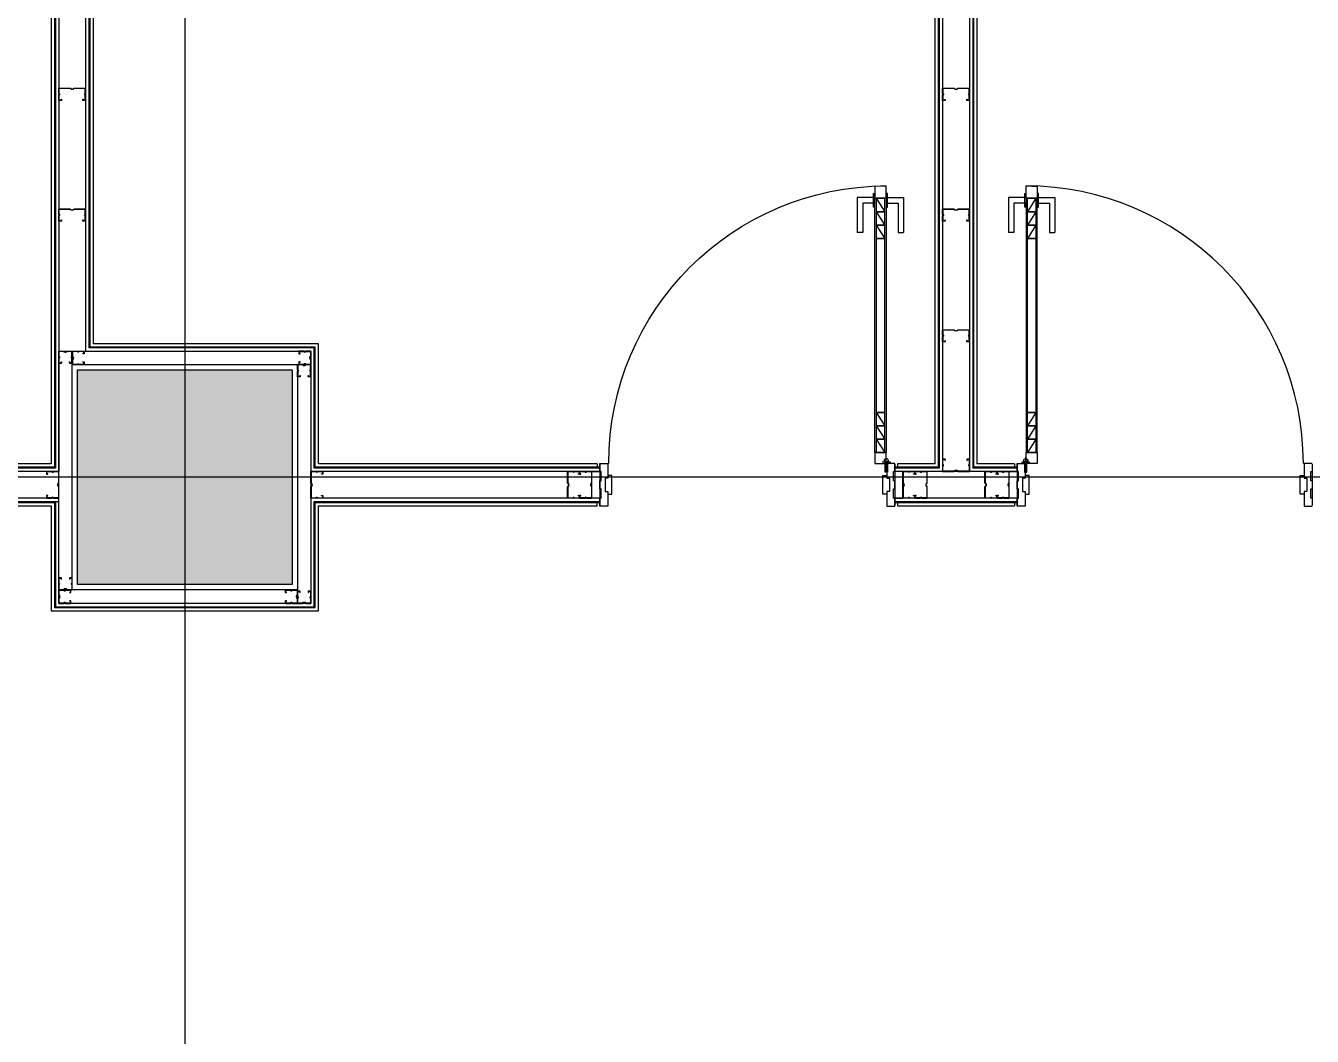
# Model space of a CAD drawing. Header units: metres. Extents: x 630750 to 860239, y 578133 to 726633.
# Drawn here: x 747311 to 752107, y 689727 to 693493 of the extents above; entities that cross this region are included whole.
import ezdxf

# ---------------------------------------------------------------- set-up
doc = ezdxf.new("R2010")
doc.units = ezdxf.units.M
doc.header["$LTSCALE"] = 300
doc.linetypes.add('업무시설_xr-base$0$CONTINOUS', pattern=[0])
for name, color, linetype in [('A-CEN-1', 1, 'Continuous'), ('A-CON', 2, 'Continuous'), ('A-WALL-CONC', 2, 'Continuous'), ('F-DOOR_FRAME', 4, 'Continuous'), ('KUK-DOOR', 4, 'Continuous'), ('KUK-DOOR-FRAME', 4, 'Continuous'), ('KUK-DRYWALL', 4, 'Continuous'), ('KUK-석고보드', 201, 'Continuous')]:
    doc.layers.add(name, color=color, linetype=linetype)

# ---------------------------------------------------------------- blocks, each defined once
blk = doc.blocks.new('con1')
at = {"layer": 'A-WALL-CONC', "linetype": '업무시설_xr-base$0$CONTINOUS'}
h = blk.add_hatch(color=253, dxfattribs=at)
h.dxf.hatch_style = 1
h.paths.add_polyline_path([(-302595.9, -253222.2), (-301895.9, -253222.2), (-301895.9, -253922.2), (-302595.9, -253922.2)])
h.paths.add_polyline_path([(-384245.9, -253222.2), (-383545.9, -253222.2), (-383545.9, -253922.2), (-384245.9, -253922.2)])
h.paths.add_polyline_path([(-335095.9, -253172.2), (-334295.9, -253172.2), (-334295.9, -253972.2), (-335095.9, -253972.2)])
h.paths.add_polyline_path([(-354895.9, -253172.2), (-354095.9, -253172.2), (-354095.9, -253972.2), (-354895.9, -253972.2)])
h.paths.add_polyline_path([(-374695.9, -253172.2), (-373895.9, -253172.2), (-373895.9, -253972.2), (-374695.9, -253972.2)])
h.paths.add_polyline_path([(-325195.9, -253172.2), (-324395.9, -253172.2), (-324395.9, -253972.2), (-325195.9, -253972.2)])
h.paths.add_polyline_path([(-364745.9, -253222.2), (-364045.9, -253222.2), (-364045.9, -253922.2), (-364745.9, -253922.2)])
h.paths.add_polyline_path([(-344945.9, -253222.2), (-344245.9, -253222.2), (-344245.9, -253922.2), (-344945.9, -253922.2)])
h.paths.add_polyline_path([(-310045.9, -253222.2), (-309345.9, -253222.2), (-309345.9, -253922.2), (-310045.9, -253922.2)])
h.paths.add_polyline_path([(-318595.9, -253172.2), (-317795.9, -253172.2), (-317795.9, -253972.2), (-318595.9, -253972.2)])
h.paths.add_polyline_path([(-384245.9, -310859.9), (-383445.9, -310859.9), (-383445.9, -311659.9), (-384245.9, -311659.9)])
h.paths.add_polyline_path([(-384245.9, -305472.2), (-383445.9, -305472.2), (-383445.9, -306272.2), (-384245.9, -306272.2)])
h.paths.add_polyline_path([(-384245.9, -295572.2), (-383445.9, -295572.2), (-383445.9, -296372.2), (-384245.9, -296372.2)])
h.paths.add_polyline_path([(-384195.9, -276472.2), (-383595.9, -276472.2), (-383595.9, -275872.2), (-384195.9, -275872.2)])
h.paths.add_polyline_path([(-384245.9, -285672.2), (-383445.9, -285672.2), (-383445.9, -286472.2), (-384245.9, -286472.2)])
h.paths.add_polyline_path([(-384295.9, -269172.2), (-383495.9, -269172.2), (-383495.9, -269972.2), (-384295.9, -269972.2)])
h.paths.add_polyline_path([(-384295.9, -260672.2), (-383495.9, -260672.2), (-383495.9, -261472.2), (-384295.9, -261472.2)])
h.paths.add_polyline_path([(-376995.9, -285572.2), (-376195.9, -285572.2), (-376195.9, -286372.2), (-376995.9, -286372.2)], flags=17)
h.paths.add_polyline_path([(-374695.9, -276572.2), (-373895.9, -276572.2), (-373895.9, -275772.2), (-374695.9, -275772.2)], flags=17)
h.paths.add_polyline_path([(-364695.9, -285772.2), (-364095.9, -285772.2), (-364095.9, -286372.2), (-364695.9, -286372.2)], flags=17)
h.paths.add_polyline_path([(-364795.9, -275772.2), (-363995.9, -275772.2), (-363995.9, -276572.2), (-364795.9, -276572.2)], flags=17)
edge = h.paths.add_edge_path(flags=16)
edge.add_arc((-376495.9, -295972.2), 450, 0, 360)
edge = h.paths.add_edge_path(flags=16)
edge.add_arc((-354495.9, -302572.2), 450, 0, 360)
edge = h.paths.add_edge_path(flags=16)
edge.add_arc((-364395.9, -295972.2), 350, 0, 360)
edge = h.paths.add_edge_path(flags=16)
edge.add_arc((-354495.9, -295972.2), 450, 0, 360)
edge = h.paths.add_edge_path(flags=16)
edge.add_arc((-344595.9, -302572.2), 350, 0, 360)
edge = h.paths.add_edge_path(flags=16)
edge.add_arc((-344595.9, -295972.2), 350, 0, 360)
edge = h.paths.add_edge_path(flags=16)
edge.add_arc((-364395.9, -302572.2), 350, 0, 360)
h.paths.add_polyline_path([(-375978.1, -305715.7), (-376743.7, -305483.5), (-376976, -306249), (-376210.4, -306481.3)], flags=17)
h.paths.add_polyline_path([(-378097.8, -312701.2), (-378863.4, -312468.9), (-379095.6, -313234.5), (-378330.1, -313466.8)], flags=16)
h.paths.add_polyline_path([(-354767.9, -312099.6), (-355533.5, -311867.3), (-355765.8, -312632.8), (-355000.2, -312865.1)], flags=17)
h.paths.add_polyline_path([(-347591.1, -314277.3), (-348356.6, -314045), (-348588.9, -314810.6), (-347823.4, -315042.9)], flags=17)
h.paths.add_polyline_path([(-349725.3, -321310.6), (-350490.8, -321078.3), (-350723.1, -321843.9), (-349957.6, -322076.2)], flags=17)
h.paths.add_polyline_path([(-359198.7, -318436), (-359964.3, -318203.7), (-360196.6, -318969.2), (-359431, -319201.5)], flags=17)
edge = h.paths.add_edge_path(flags=16)
edge.add_arc((-324745.9, -312472.2), 450, 0, 360)
h.paths.add_polyline_path([(-318595.9, -311972.2), (-317795.9, -311972.2), (-317795.9, -312972.2), (-318595.9, -312972.2)], flags=17)
edge = h.paths.add_edge_path(flags=16)
edge.add_arc((-335145.9, -312472.2), 350, 0, 360)
edge = h.paths.add_edge_path(flags=16)
edge.add_arc((-338616.5, -317418.6), 450, 0, 360)
h.paths.add_polyline_path([(-340251.8, -324185.3), (-341017.4, -323953), (-341249.7, -324718.5), (-340484.1, -324950.8)], flags=17)
edge = h.paths.add_edge_path(flags=17)
edge.add_arc((-324745.9, -319072.2), 450, 0, 360)
h.paths.add_polyline_path([(-318695.9, -318672.2), (-317695.9, -318672.2), (-317695.9, -319472.2), (-318695.9, -319472.2)], flags=17)
h.paths.add_polyline_path([(-310095.9, -327072.2), (-309295.9, -327072.2), (-309295.9, -327872.2), (-310095.9, -327872.2)])
h.paths.add_polyline_path([(-316095.9, -322372.2), (-316095.9, -325422.2), (-311307.7, -325422.2), (-311307.7, -325222.2), (-315895.9, -325222.2), (-315895.9, -322572.2), (-309695.9, -322572.2), (-309695.9, -325222.2), (-310307.7, -325222.2), (-310307.7, -325422.2), (-309495.9, -325422.2), (-309495.9, -322372.2)], flags=17)
edge = h.paths.add_edge_path(flags=17)
edge.add_arc((-324795.9, -327472.2), 400, 0, 360)
edge = h.paths.add_edge_path(flags=17)
edge.add_arc((-318195.9, -329272.2), 450, 0, 360)
h.paths.add_polyline_path([(-310095.9, -331472.2), (-309295.9, -331472.2), (-309295.9, -332272.2), (-310095.9, -332272.2)])
edge = h.paths.add_edge_path(flags=16)
edge.add_arc((-334695.9, -302572.2), 350, 0, 360)
edge = h.paths.add_edge_path(flags=17)
edge.add_arc((-334695.9, -286072.2), 350, 0, 360)
edge = h.paths.add_edge_path(flags=16)
edge.add_arc((-334695.9, -295972.2), 350, 0, 360)
edge = h.paths.add_edge_path(flags=17)
edge.add_arc((-344595.9, -286072.2), 450, 0, 360)
h.paths.add_polyline_path([(-318595.9, -295472.2), (-317795.9, -295472.2), (-317795.9, -296472.2), (-318595.9, -296472.2)], flags=17)
h.paths.add_polyline_path([(-318595.9, -302072.2), (-317795.9, -302072.2), (-317795.9, -303072.2), (-318595.9, -303072.2)], flags=17)
edge = h.paths.add_edge_path(flags=16)
edge.add_arc((-324795.9, -302572.2), 450, 0, 360)
edge = h.paths.add_edge_path(flags=16)
edge.add_arc((-324795.9, -295972.2), 450, 0, 360)
edge = h.paths.add_edge_path(flags=17)
edge.add_arc((-324795.9, -286072.2), 450, 0, 360)
edge = h.paths.add_edge_path(flags=17)
edge.add_arc((-334695.9, -276172.2), 450, 0, 360)
edge = h.paths.add_edge_path(flags=17)
edge.add_arc((-344595.9, -276172.2), 450, 0, 360)
h.paths.add_polyline_path([(-318595.9, -275772.2), (-317795.9, -275772.2), (-317795.9, -276572.2), (-318595.9, -276572.2)], flags=17)
h.paths.add_polyline_path([(-318595.9, -285672.2), (-317795.9, -285672.2), (-317795.9, -286472.2), (-318595.9, -286472.2)], flags=17)
edge = h.paths.add_edge_path(flags=17)
edge.add_arc((-324795.9, -276172.2), 450, 0, 360)
h.paths.add_polyline_path([(-364795.9, -260672.2), (-363995.9, -260672.2), (-363995.9, -261472.2), (-364795.9, -261472.2)])
h.paths.add_polyline_path([(-364795.9, -269172.2), (-363995.9, -269172.2), (-363995.9, -269972.2), (-364795.9, -269972.2)], flags=17)
h.paths.add_polyline_path([(-325195.9, -269172.2), (-324395.9, -269172.2), (-324395.9, -269972.2), (-325195.9, -269972.2)], flags=17)
h.paths.add_polyline_path([(-310845.9, -260722.2), (-310045.9, -260722.2), (-310045.9, -261522.2), (-310845.9, -261522.2)], flags=17)
h.paths.add_polyline_path([(-325195.9, -260672.2), (-324395.9, -260672.2), (-324395.9, -261472.2), (-325195.9, -261472.2)])
h.paths.add_polyline_path([(-335095.9, -260672.2), (-334295.9, -260672.2), (-334295.9, -261472.2), (-335095.9, -261472.2)])
h.paths.add_polyline_path([(-344995.9, -260672.2), (-344195.9, -260672.2), (-344195.9, -261472.2), (-344995.9, -261472.2)])
h.paths.add_polyline_path([(-354895.9, -260672.2), (-354095.9, -260672.2), (-354095.9, -261472.2), (-354895.9, -261472.2)])
h.paths.add_polyline_path([(-354895.9, -269172.2), (-354095.9, -269172.2), (-354095.9, -269972.2), (-354895.9, -269972.2)], flags=17)
h.paths.add_polyline_path([(-344995.9, -269172.2), (-344195.9, -269172.2), (-344195.9, -269972.2), (-344995.9, -269972.2)], flags=17)
h.paths.add_polyline_path([(-335095.9, -269172.2), (-334295.9, -269172.2), (-334295.9, -269972.2), (-335095.9, -269972.2)], flags=17)
h.paths.add_polyline_path([(-310145.9, -275772.2), (-309345.9, -275772.2), (-309345.9, -276572.2), (-310145.9, -276572.2)])
h.paths.add_polyline_path([(-310145.9, -269172.2), (-309345.9, -269172.2), (-309345.9, -269972.2), (-310145.9, -269972.2)])
h.paths.add_polyline_path([(-309945.9, -312172.2), (-309345.9, -312172.2), (-309345.9, -312772.2), (-309945.9, -312772.2)], flags=17)
h.paths.add_polyline_path([(-309945.9, -302272.2), (-309345.9, -302272.2), (-309345.9, -302872.2), (-309945.9, -302872.2)], flags=17)
h.paths.add_polyline_path([(-310145.9, -295572.2), (-309345.9, -295572.2), (-309345.9, -296372.2), (-310145.9, -296372.2)])
h.paths.add_polyline_path([(-310145.9, -285672.2), (-309345.9, -285672.2), (-309345.9, -286472.2), (-310145.9, -286472.2)])
h.paths.add_polyline_path([(-366406.6, -311179.9), (-366585, -311089.4), (-367172.8, -312248.9), (-366994.4, -312339.4)], flags=16)
h.paths.add_polyline_path([(-367582.3, -313498.9), (-367760.7, -313408.4), (-368303.3, -314478.7), (-368124.9, -314569.2)], flags=16)
h.paths.add_polyline_path([(-374501.4, -323406.8), (-375266.9, -323174.5), (-375499.2, -323940), (-374733.7, -324172.3)], flags=17)
h.paths.add_polyline_path([(-380817, -321490.3), (-381582.5, -321258), (-381814.8, -322023.6), (-381049.3, -322255.9)])
h.paths.add_polyline_path([(-319504.7, -329605.3), (-319562.8, -329796.7), (-318586.8, -330092.9), (-318528.7, -329901.5)], flags=17)
h.paths.add_polyline_path([(-317399.5, -330244.1), (-317457.6, -330435.5), (-316481.5, -330731.7), (-316423.5, -330540.3)], flags=17)
h.paths.add_polyline_path([(-315294.3, -330882.9), (-315352.4, -331074.3), (-314376.3, -331370.5), (-314318.3, -331179.1)], flags=17)
h.paths.add_polyline_path([(-313189.1, -331521.7), (-313247.2, -331713.1), (-312271.1, -332009.3), (-312213, -331817.9)], flags=17)
h.paths.add_polyline_path([(-311083.9, -332160.5), (-311142, -332351.9), (-310165.9, -332648.1), (-310107.8, -332456.7)], flags=17)
h.paths.add_polyline_path([(-308978.7, -332799.4), (-309036.7, -332990.7), (-308060.7, -333286.9), (-308002.6, -333095.5)])
h.paths.add_polyline_path([(-306873.5, -333438.2), (-306931.5, -333629.5), (-305955.5, -333925.7), (-305897.4, -333734.3)])
h.paths.add_polyline_path([(-321610, -328966.5), (-321668, -329157.9), (-320692, -329454.1), (-320633.9, -329262.7)], flags=17)
h.paths.add_polyline_path([(-304768.2, -334077), (-304826.3, -334268.4), (-303850.3, -334564.5), (-303792.2, -334373.1)])
h.paths.add_polyline_path([(-366379.8, -308837.3), (-366525.2, -309124), (-365780.1, -309501.8), (-365997.1, -309929.9), (-365818.7, -310020.4), (-365281.9, -308961.4), (-368992.7, -307835.4), (-369050.7, -308026.8), (-368955, -308055.9), (-369303.5, -309204.2), (-369399.2, -309175.1), (-369457.2, -309366.5), (-369361.5, -309395.5), (-371190.9, -315424.1), (-373726.7, -314654.6), (-371897.4, -308626.1), (-370414.2, -309076.1), (-370356.1, -308884.7), (-371839.3, -308434.7), (-371490.9, -307286.4), (-370007.6, -307736.5), (-369949.6, -307545.1), (-371624.2, -307036.9), (-373976.1, -314787.9), (-369001.2, -316297.6), (-368712.8, -315728.7), (-368891.1, -315638.2), (-369103.7, -316057.4), (-370999.5, -315482.2), (-368763.6, -308113.9)], flags=17)
edge = h.paths.add_edge_path()
edge.add_line((-317995.9, -269122.2), (-318195.9, -269122.2))
edge.add_line((-318195.9, -266622.2), (-317995.9, -266622.2))
edge.add_line((-318195.9, -265972.2), (-318195.9, -266622.2))
edge.add_line((-318195.9, -269122.2), (-318195.9, -269672.2))
edge.add_line((-317995.9, -269472.2), (-317995.9, -269122.2))
edge.add_line((-317995.9, -266622.2), (-317995.9, -265972.2))
edge.add_line((-317070.9, -260922.2), (-317070.9, -260722.2))
edge.add_line((-317070.9, -260722.2), (-314895.9, -260722.2))
edge.add_line((-314895.9, -260722.2), (-314895.9, -260922.2))
edge.add_line((-314895.9, -260922.2), (-317070.9, -260922.2))
edge.add_line((-318195.9, -265972.2), (-321995.9, -265972.2))
edge.add_line((-321995.9, -265972.2), (-321995.9, -262022.2))
edge.add_line((-321995.9, -262022.2), (-321795.9, -262022.2))
edge.add_line((-321795.9, -262022.2), (-321795.9, -262922.2))
edge.add_line((-321795.9, -262922.2), (-321695.9, -262922.2))
edge.add_line((-321695.9, -262922.2), (-321695.9, -263122.2))
edge.add_line((-321695.9, -263122.2), (-321795.9, -263122.2))
edge.add_line((-321795.9, -263122.2), (-321795.9, -265772.2))
edge.add_line((-321795.9, -265772.2), (-314195.9, -265772.2))
edge.add_line((-314195.9, -265772.2), (-314195.9, -263122.2))
edge.add_line((-314195.9, -263122.2), (-320695.9, -263122.2))
edge.add_line((-320695.9, -263122.2), (-320695.9, -262922.2))
edge.add_line((-320695.9, -262922.2), (-319545.9, -262922.2))
edge.add_line((-319545.9, -262922.2), (-319545.9, -260922.2))
edge.add_line((-319545.9, -260922.2), (-321795.9, -260922.2))
edge.add_line((-321795.9, -260922.2), (-321795.9, -261022.2))
edge.add_line((-321795.9, -261022.2), (-321995.9, -261022.2))
edge.add_line((-321995.9, -261022.2), (-321995.9, -260722.2))
edge.add_line((-321995.9, -260722.2), (-317770.9, -260722.2))
edge.add_line((-317770.9, -260722.2), (-317770.9, -260922.2))
edge.add_line((-317995.9, -269472.2), (-314195.9, -269472.2))
edge.add_line((-314195.9, -269472.2), (-314195.9, -265972.2))
edge.add_line((-314195.9, -265972.2), (-317995.9, -265972.2))
edge.add_line((-317770.9, -260922.2), (-319345.9, -260922.2))
edge.add_line((-319345.9, -260922.2), (-319345.9, -262922.2))
edge.add_line((-319345.9, -262922.2), (-314195.9, -262922.2))
edge.add_line((-314195.9, -262922.2), (-314195.9, -260722.2))
edge.add_line((-314195.9, -260722.2), (-313995.9, -260722.2))
edge.add_line((-313995.9, -260722.2), (-313995.9, -269672.2))
edge.add_line((-313995.9, -269672.2), (-318195.9, -269672.2))
edge.add_line((-309345.9, -286472.2), (-309345.9, -312772.2))
edge.add_line((-309545.9, -302872.2), (-309545.9, -312172.2))
edge.add_line((-309545.9, -296372.2), (-309545.9, -302272.2))
edge.add_line((-309545.9, -286472.2), (-309545.9, -295572.2))
edge.add_line((-375426.6, -323700.8), (-380976.7, -322016.6))
edge.add_line((-334860, -324841.4), (-335146.9, -325786.6))
edge.add_line((-334660.1, -325215.5), (-334859.8, -325873.7))
edge.add_line((-324795.9, -328208.8), (-324795.9, -327872.2))
edge.add_line((-324595.9, -328060.4), (-324595.9, -327818.6))
edge.add_line((-324795.9, -328208.8), (-322797.2, -328815.2))
edge.add_line((-322797.2, -328815.2), (-322739.1, -328623.9))
edge.add_line((-322739.1, -328623.9), (-324595.9, -328060.4))
edge.add_line((-337531.2, -334677.3), (-338201, -334474.1))
edge.add_line((-338201, -334474.1), (-338404.3, -335143.9))
edge.add_line((-338404.3, -335143.9), (-337734.4, -335347.2))
edge.add_line((-337734.4, -335347.2), (-337531.2, -334677.3))
edge = h.paths.add_edge_path()
edge.add_line((-339857.9, -323400.5), (-339799.8, -323209.1))
edge.add_line((-339799.8, -323209.1), (-337930.3, -317052.2))
edge.add_line((-337930.3, -317052.2), (-338217.3, -316965))
edge.add_line((-338217.3, -316965), (-338268.5, -317133.4))
edge.add_arc((-338616.5, -317418.6), 450, -73.1135, 39.3318, ccw=False)
edge.add_line((-338485.8, -317849.2), (-340145, -323313.3))
edge.add_line((-340145, -323313.3), (-339857.9, -323400.5))
at = {"layer": 'A-CON'}
blk.add_lwpolyline([(-325195.9, -253172.2), (-324395.9, -253172.2), (-324395.9, -253972.2), (-325195.9, -253972.2)], close=True, dxfattribs=at)
blk = doc.blocks.new('힌지')
at = {"layer": 'F-DOOR_FRAME', "color": 175}
for p, q in [((444293.8, 289039.7, 0), (444262.2, 289039.7, 0)), ((444293.8, 289039.7, 0), (444262.2, 289039.7, 0)), ((444278, 289049.1, 0), (444278, 289020.8, 0))]:
    blk.add_line(p, q, dxfattribs=at)
at = {"layer": 'F-DOOR_FRAME', "color": 175, "elevation": 0}
for points in [[(444276.3, 289042.2), (444276.3, 289076.8), (444273.3, 289076.8), (444273.3, 289041.9), (444270.9, 289035.1, -0.190658), (444275.4, 289038.8)], [(444282.3, 289041.9), (444282.3, 289076.8), (444279.3, 289076.8), (444279.3, 289042.2), (444280.2, 289038.8, -0.190658), (444284.8, 289035.1)]]:
    blk.add_lwpolyline(points, format="xyb", close=True, dxfattribs=at)
at = {"layer": 'F-DOOR_FRAME', "color": 175}
blk.add_circle((444277.8, 289034.7, 0), 8, dxfattribs=at)
blk = doc.blocks.new('A$C45826E51')
at = {"layer": 'KUK-DOOR', "color": 6}
for p, q in [((60, 990.4, -6432.8), (0, 990.4, -6432.8)), ((0, 990.4, -6432.8), (0, 860.4, -6432.8)), ((60, 970.4, -6432.8), (20, 970.4, -6432.8)), ((20, 970.4, -6432.8), (20, 860.4, -6432.8)), ((60, 954.9, -6432.8), (60, 1005.9, -6432.8)), ((60, 1005.9, -6432.8), (65, 1005.9, 0)), ((112, 1005.9, 0), (107, 1005.9, 6432.8)), ((112, 954.9, 0), (112, 1005.9, 0)), ((112, 990.4, 0), (172, 990.4, 0)), ((112, 970.4, 0), (152, 970.4, 0)), ((152, 970.4, 0), (152, 860.4, 0)), ((172, 990.4, 0), (172, 860.4, 0)), ((65, 954.9, -6432.8), (60, 954.9, -6432.8)), ((107, 954.9, 0), (112, 954.9, 0)), ((20, 860.4, -6432.8), (0, 860.4, -6432.8)), ((152, 860.4, 0), (172, 860.4, 0))]:
    blk.add_line(p, q, dxfattribs=at)
at = {"layer": 'KUK-DOOR', "color": 251}
for p, q in [((65, 1004.2, -6432.8), (60, 1004.2, -6432.8)), ((65, 1002.6, -6432.8), (60, 1002.6, -6432.8)), ((65, 1000, -6432.8), (60, 1000, -6432.8)), ((65, 995.5, -6432.8), (60, 995.5, -6432.8)), ((65, 989.3, -6432.8), (60, 989.3, -6432.8)), ((65, 971.5, -6432.8), (60, 971.5, -6432.8)), ((65, 965.3, -6432.8), (60, 965.3, -6432.8)), ((65, 960.8, -6432.8), (60, 960.8, -6432.8)), ((107, 1004.2, 0), (112, 1004.2, 0)), ((107, 1002.6, 0), (112, 1002.6, 0)), ((107, 1000, 0), (112, 1000, 0)), ((107, 995.5, 0), (112, 995.5, 0)), ((107, 989.3, 0), (112, 989.3, 0)), ((107, 971.5, 0), (112, 971.5, 0)), ((107, 965.3, 0), (112, 965.3, 0)), ((107, 960.8, 0), (112, 960.8, 0)), ((65, 958.2, -6432.8), (60, 958.2, -6432.8)), ((65, 956.6, -6432.8), (60, 956.6, -6432.8)), ((65, 955.4, -6432.8), (60, 955.4, -6432.8)), ((107, 958.2, 0), (112, 958.2, 0)), ((107, 956.6, 0), (112, 956.6, 0)), ((107, 955.4, 0), (112, 955.4, 0))]:
    blk.add_line(p, q, dxfattribs=at)
at = {"layer": 'KUK-DOOR', "color": 1, "ltscale": 100}
for p, q in [((102, 987.9, 0), (70, 937.9, 0)), ((102, 937.9, 0), (70, 887.9, 0)), ((102, 887.9, 0), (70, 837.9, 0)), ((102, 190, 0), (70, 140, 0)), ((102, 140, 0), (70, 90, 0)), ((102, 90, 0), (70, 40, 0))]:
    blk.add_line(p, q, dxfattribs=at)
at = {"layer": 'KUK-DOOR', "color": 8}
blk.add_line((102, 837.9, 0), (70, 837.9, 0), dxfattribs=at)
at = {"layer": 'KUK-DOOR', "color": 7, "elevation": 0}
for points in [[(65, 1024.9), (65, 1033.9), (107, 1031.4), (107, 987.9), (65, 987.9), (65, 1024.9)], [(65, 987.9), (65, 40)], [(107, 40), (107, 987.9)], [(65, 40), (107, 40), (107, 0), (103, 0), (103, 0), (65, 0), (65, 40)]]:
    blk.add_lwpolyline(points, dxfattribs=at)
at = {"layer": 'KUK-DOOR', "color": 1, "ltscale": 100, "elevation": 0}
for points in [[(102, 987.9), (102, 937.9), (70, 937.9), (70, 987.9)], [(102, 937.9), (102, 887.9), (70, 887.9), (70, 937.9)], [(102, 887.9), (102, 837.9), (70, 837.9), (70, 887.9)], [(102, 837.9), (102, 190), (70, 190), (70, 837.9)], [(102, 190), (102, 140), (70, 140), (70, 190)], [(102, 140), (102, 90), (70, 90), (70, 140)], [(102, 90), (102, 40), (70, 40), (70, 90)]]:
    blk.add_lwpolyline(points, close=True, dxfattribs=at)
at = {"layer": 'KUK-DOOR', "color": 1, "elevation": 0}
blk.add_lwpolyline([(65, 40), (102, 40)], dxfattribs=at)
at = {"layer": 'KUK-DOOR', "color": 1}
blk.add_arc((64.5, -0.2, 0), 1034.2, 0.0121, 89.9709, dxfattribs=at)

msp = doc.modelspace()

# ---------------------------------------------------------------- linework, layer by layer
at = {"layer": 'A-CEN-1', "linetype": 'Continuous'}
for p, q in [((747904.4, 708258.8), (747904.4, 599232.8)), ((796986.4, 691810.2), (657202.6, 691810.2))]:
    msp.add_line(p, q, dxfattribs=at)
at = {"layer": 'A-CON'}
msp.add_lwpolyline([(747504.4, 692210.2), (748304.4, 692210.2), (748304.4, 691410.2), (747504.4, 691410.2)], close=True, dxfattribs=at)
at = {"layer": 'KUK-DOOR-FRAME'}
for points in [[(749481.4, 691702.2), (749481.4, 691702.2), (749481.4, 691702.2), (749481.4, 691702.2), (749481.4, 691702.2), (749457.4, 691702.2), (749451.4, 691702.2), (749451.4, 691705.7), (749451.4, 691732.2), (749456.4, 691732.2), (749456.4, 691767.2), (749451.4, 691767.2), (749451.4, 691797.2), (749456.4, 691797.2), (749456.4, 691832.2), (749451.4, 691832.2), (749451.4, 691862.2), (749457.4, 691862.2), (749457.4, 691862.2), (749481.4, 691862.2), (749481.4, 691807.2), (749471.4, 691807.2), (749471.4, 691757.2), (749481.4, 691757.2), (749481.4, 691702.2)], [(750521.4, 691702.2), (750521.4, 691702.2), (750521.4, 691702.2), (750521.4, 691702.2), (750521.4, 691702.2), (750545.4, 691702.2), (750551.4, 691702.2), (750551.4, 691705.7), (750551.4, 691732.2), (750546.4, 691732.2), (750546.4, 691767.2), (750551.4, 691767.2), (750551.4, 691797.2), (750546.4, 691797.2), (750546.4, 691832.2), (750551.4, 691832.2), (750551.4, 691862.2), (750545.4, 691862.2), (750545.4, 691862.2), (750521.4, 691862.2), (750521.4, 691807.2), (750531.4, 691807.2), (750531.4, 691757.2), (750521.4, 691757.2), (750521.4, 691702.2)], [(751037.4, 691702.2), (751037.4, 691702.2), (751037.4, 691702.2), (751037.4, 691702.2), (751037.4, 691702.2), (751013.4, 691702.2), (751007.4, 691702.2), (751007.4, 691705.7), (751007.4, 691732.2), (751012.4, 691732.2), (751012.4, 691767.2), (751007.4, 691767.2), (751007.4, 691797.2), (751012.4, 691797.2), (751012.4, 691832.2), (751007.4, 691832.2), (751007.4, 691862.2), (751013.4, 691862.2), (751013.4, 691862.2), (751037.4, 691862.2), (751037.4, 691807.2), (751027.4, 691807.2), (751027.4, 691757.2), (751037.4, 691757.2), (751037.4, 691702.2)], [(752107.4, 691862.2), (752101.4, 691862.2), (752101.4, 691862.2), (752077.4, 691862.2), (752077.4, 691807.2), (752087.4, 691807.2), (752087.4, 691757.2), (752077.4, 691757.2), (752077.4, 691702.2)], [(752107.4, 691797.2), (752102.4, 691797.2), (752102.4, 691832.2), (752107.4, 691832.2)], [(752107.4, 691732.2), (752102.4, 691732.2), (752102.4, 691767.2), (752107.4, 691767.2)], [(752077.4, 691702.2), (752077.4, 691702.2), (752077.4, 691702.2), (752077.4, 691702.2), (752077.4, 691702.2), (752101.4, 691702.2), (752107.4, 691702.2)]]:
    msp.add_lwpolyline(points, dxfattribs=at)
at = {"layer": 'KUK-DOOR-FRAME', "extrusion": (0, -1.80681e-09, 1)}
for points in [[(749471.4, 691757.2), (749481.4, 691757.2), (749481.4, 691747.2), (749496.4, 691747.2), (749496.4, 691817.2), (749481.4, 691817.2), (749481.4, 691807.2), (749471.4, 691807.2), (749471.4, 691757.2)], [(750531.4, 691757.2), (750521.4, 691757.2), (750521.4, 691747.2), (750506.4, 691747.2), (750506.4, 691817.2), (750521.4, 691817.2), (750521.4, 691807.2), (750531.4, 691807.2), (750531.4, 691757.2)], [(751027.4, 691757.2), (751037.4, 691757.2), (751037.4, 691747.2), (751052.4, 691747.2), (751052.4, 691817.2), (751037.4, 691817.2), (751037.4, 691807.2), (751027.4, 691807.2), (751027.4, 691757.2)], [(752087.4, 691757.2), (752077.4, 691757.2), (752077.4, 691747.2), (752062.4, 691747.2), (752062.4, 691817.2), (752077.4, 691817.2), (752077.4, 691807.2), (752087.4, 691807.2), (752087.4, 691757.2)]]:
    msp.add_lwpolyline(points, dxfattribs=at)
at = {"layer": 'KUK-DRYWALL'}
for p, q in [((750729.4, 696410.2), (750729.4, 691832.2)), ((750829.4, 696410.2), (750829.4, 691832.2)), ((747434.4, 695360.2), (747434.4, 691832.2)), ((747534.4, 695360.2), (747534.4, 692280.2)), ((747434.4, 692280.2), (748374.4, 692280.2)), ((747434.4, 691340.2), (747434.4, 692280.2)), ((747484.4, 691390.2), (747484.4, 692280.2)), ((748374.4, 692280.2), (748374.4, 691340.2)), ((747484.4, 692230.2), (748374.4, 692230.2)), ((748324.4, 692230.2), (748324.4, 691340.2)), ((747434.4, 691832.2), (744457.4, 691832.2)), ((749451.4, 691832.2), (748374.4, 691832.2)), ((751007.4, 691832.2), (750551.4, 691832.2)), ((747434.4, 691732.2), (744457.4, 691732.2)), ((749451.4, 691732.2), (748374.4, 691732.2)), ((751007.4, 691732.2), (750551.4, 691732.2)), ((748324.4, 691390.2), (747434.4, 691390.2)), ((748374.4, 691340.2), (747434.4, 691340.2))]:
    msp.add_line(p, q, dxfattribs=at)
at = {"layer": 'KUK-DRYWALL', "color": 8}
for points in [[(747444.4, 693216.2), (747444.4, 693215.2), (747434.4, 693215.2), (747434.4, 693235.2, 1), (747434.4, 693240.2), (747434.4, 693260.2), (747477.9, 693260.2, 0.589997), (747490.9, 693260.2), (747534.4, 693260.2), (747534.4, 693240.2, 1), (747534.4, 693235.2), (747534.4, 693215.2), (747524.4, 693215.2), (747524.4, 693220.2), (747525.4, 693220.2), (747525.4, 693216.2), (747533.4, 693216.2), (747533.4, 693234.4, -0.745356), (747533.4, 693241.1), (747533.4, 693259.2), (747491.5, 693259.2, -0.542783), (747477.3, 693259.2), (747435.4, 693259.2), (747435.4, 693241.1, -0.745356), (747435.4, 693234.4), (747435.4, 693216.2), (747443.4, 693216.2), (747443.4, 693220.2), (747444.4, 693220.2), (747444.4, 693215.2)], [(750739.4, 693216.2), (750739.4, 693215.2), (750729.4, 693215.2), (750729.4, 693235.2, 1), (750729.4, 693240.2), (750729.4, 693260.2), (750772.9, 693260.2, 0.589997), (750785.9, 693260.2), (750829.4, 693260.2), (750829.4, 693240.2, 1), (750829.4, 693235.2), (750829.4, 693215.2), (750819.4, 693215.2), (750819.4, 693220.2), (750820.4, 693220.2), (750820.4, 693216.2), (750828.4, 693216.2), (750828.4, 693234.4, -0.745356), (750828.4, 693241.1), (750828.4, 693259.2), (750786.5, 693259.2, -0.542783), (750772.3, 693259.2), (750730.4, 693259.2), (750730.4, 693241.1, -0.745356), (750730.4, 693234.4), (750730.4, 693216.2), (750738.4, 693216.2), (750738.4, 693220.2), (750739.4, 693220.2), (750739.4, 693215.2)], [(747444.4, 692766.2), (747444.4, 692765.2), (747434.4, 692765.2), (747434.4, 692785.2, 1), (747434.4, 692790.2), (747434.4, 692810.2), (747477.9, 692810.2, 0.589997), (747490.9, 692810.2), (747534.4, 692810.2), (747534.4, 692790.2, 1), (747534.4, 692785.2), (747534.4, 692765.2), (747524.4, 692765.2), (747524.4, 692770.2), (747525.4, 692770.2), (747525.4, 692766.2), (747533.4, 692766.2), (747533.4, 692784.4, -0.745356), (747533.4, 692791.1), (747533.4, 692809.2), (747491.5, 692809.2, -0.542783), (747477.3, 692809.2), (747435.4, 692809.2), (747435.4, 692791.1, -0.745356), (747435.4, 692784.4), (747435.4, 692766.2), (747443.4, 692766.2), (747443.4, 692770.2), (747444.4, 692770.2), (747444.4, 692765.2)], [(750739.4, 692766.2), (750739.4, 692765.2), (750729.4, 692765.2), (750729.4, 692785.2, 1), (750729.4, 692790.2), (750729.4, 692810.2), (750772.9, 692810.2, 0.589997), (750785.9, 692810.2), (750829.4, 692810.2), (750829.4, 692790.2, 1), (750829.4, 692785.2), (750829.4, 692765.2), (750819.4, 692765.2), (750819.4, 692770.2), (750820.4, 692770.2), (750820.4, 692766.2), (750828.4, 692766.2), (750828.4, 692784.4, -0.745356), (750828.4, 692791.1), (750828.4, 692809.2), (750786.5, 692809.2, -0.542783), (750772.3, 692809.2), (750730.4, 692809.2), (750730.4, 692791.1, -0.745356), (750730.4, 692784.4), (750730.4, 692766.2), (750738.4, 692766.2), (750738.4, 692770.2), (750739.4, 692770.2), (750739.4, 692765.2)], [(750739.4, 692316.2), (750739.4, 692315.2), (750729.4, 692315.2), (750729.4, 692335.2, 1), (750729.4, 692340.2), (750729.4, 692360.2), (750772.9, 692360.2, 0.589997), (750785.9, 692360.2), (750829.4, 692360.2), (750829.4, 692340.2, 1), (750829.4, 692335.2), (750829.4, 692315.2), (750819.4, 692315.2), (750819.4, 692320.2), (750820.4, 692320.2), (750820.4, 692316.2), (750828.4, 692316.2), (750828.4, 692334.4, -0.745356), (750828.4, 692341.1), (750828.4, 692359.2), (750786.5, 692359.2, -0.542783), (750772.3, 692359.2), (750730.4, 692359.2), (750730.4, 692341.1, -0.745356), (750730.4, 692334.4), (750730.4, 692316.2), (750738.4, 692316.2), (750738.4, 692320.2), (750739.4, 692320.2), (750739.4, 692315.2)], [(747444.4, 692236.2), (747444.4, 692235.2), (747434.4, 692235.2), (747434.4, 692255.2, 1), (747434.4, 692260.2), (747434.4, 692280.2), (747452.9, 692280.2, 0.589997), (747465.9, 692280.2), (747484.4, 692280.2), (747484.4, 692260.2, 1), (747484.4, 692255.2), (747484.4, 692235.2), (747474.4, 692235.2), (747474.4, 692240.2), (747475.4, 692240.2), (747475.4, 692236.2), (747483.4, 692236.2), (747483.4, 692254.4, -0.745356), (747483.4, 692261.1), (747483.4, 692279.2), (747466.5, 692279.2, -0.542783), (747452.3, 692279.2), (747435.4, 692279.2), (747435.4, 692261.1, -0.745356), (747435.4, 692254.4), (747435.4, 692236.2), (747443.4, 692236.2), (747443.4, 692240.2), (747444.4, 692240.2), (747444.4, 692235.2)], [(747528.4, 692240.2), (747529.4, 692240.2), (747529.4, 692230.2), (747509.4, 692230.2, 1), (747504.4, 692230.2), (747484.4, 692230.2), (747484.4, 692248.7, 0.589997), (747484.4, 692261.7), (747484.4, 692280.2), (747504.4, 692280.2, 1), (747509.4, 692280.2), (747529.4, 692280.2), (747529.4, 692270.2), (747524.4, 692270.2), (747524.4, 692271.2), (747528.4, 692271.2), (747528.4, 692279.2), (747510.2, 692279.2, -0.745356), (747503.5, 692279.2), (747485.4, 692279.2), (747485.4, 692262.3, -0.542783), (747485.4, 692248.2), (747485.4, 692231.2), (747503.5, 692231.2, -0.745356), (747510.2, 692231.2), (747528.4, 692231.2), (747528.4, 692239.2), (747524.4, 692239.2), (747524.4, 692240.2), (747529.4, 692240.2)], [(748330.4, 692240.2), (748329.4, 692240.2), (748329.4, 692230.2), (748349.4, 692230.2, -1), (748354.4, 692230.2), (748374.4, 692230.2), (748374.4, 692248.7, -0.589997), (748374.4, 692261.7), (748374.4, 692280.2), (748354.4, 692280.2, -1), (748349.4, 692280.2), (748329.4, 692280.2), (748329.4, 692270.2), (748334.4, 692270.2), (748334.4, 692271.2), (748330.4, 692271.2), (748330.4, 692279.2), (748348.5, 692279.2, 0.745356), (748355.2, 692279.2), (748373.4, 692279.2), (748373.4, 692262.3, 0.542783), (748373.4, 692248.2), (748373.4, 692231.2), (748355.2, 692231.2, 0.745356), (748348.5, 692231.2), (748330.4, 692231.2), (748330.4, 692239.2), (748334.4, 692239.2), (748334.4, 692240.2), (748329.4, 692240.2)], [(748334.4, 692186.2), (748334.4, 692185.2), (748324.4, 692185.2), (748324.4, 692205.2, 1), (748324.4, 692210.2), (748324.4, 692230.2), (748342.9, 692230.2, 0.589997), (748355.9, 692230.2), (748374.4, 692230.2), (748374.4, 692210.2, 1), (748374.4, 692205.2), (748374.4, 692185.2), (748364.4, 692185.2), (748364.4, 692190.2), (748365.4, 692190.2), (748365.4, 692186.2), (748373.4, 692186.2), (748373.4, 692204.4, -0.745356), (748373.4, 692211.1), (748373.4, 692229.2), (748356.5, 692229.2, -0.542783), (748342.3, 692229.2), (748325.4, 692229.2), (748325.4, 692211.1, -0.745356), (748325.4, 692204.4), (748325.4, 692186.2), (748333.4, 692186.2), (748333.4, 692190.2), (748334.4, 692190.2), (748334.4, 692185.2)], [(750739.4, 691876.2), (750739.4, 691877.2), (750729.4, 691877.2), (750729.4, 691857.2, -1), (750729.4, 691852.2), (750729.4, 691832.2), (750772.9, 691832.2, -0.589997), (750785.9, 691832.2), (750829.4, 691832.2), (750829.4, 691852.2, -1), (750829.4, 691857.2), (750829.4, 691877.2), (750819.4, 691877.2), (750819.4, 691872.2), (750820.4, 691872.2), (750820.4, 691876.2), (750828.4, 691876.2), (750828.4, 691858.1, 0.745356), (750828.4, 691851.4), (750828.4, 691833.2), (750786.5, 691833.2, 0.542783), (750772.3, 691833.2), (750730.4, 691833.2), (750730.4, 691851.4, 0.745356), (750730.4, 691858.1), (750730.4, 691876.2), (750738.4, 691876.2), (750738.4, 691872.2), (750739.4, 691872.2), (750739.4, 691877.2)], [(750739.4, 691876.2), (750739.4, 691877.2), (750729.4, 691877.2), (750729.4, 691857.2, -1), (750729.4, 691852.2), (750729.4, 691832.2), (750772.9, 691832.2, -0.589997), (750785.9, 691832.2), (750829.4, 691832.2), (750829.4, 691852.2, -1), (750829.4, 691857.2), (750829.4, 691877.2), (750819.4, 691877.2), (750819.4, 691872.2), (750820.4, 691872.2), (750820.4, 691876.2), (750828.4, 691876.2), (750828.4, 691858.1, 0.745356), (750828.4, 691851.4), (750828.4, 691833.2), (750786.5, 691833.2, 0.542783), (750772.3, 691833.2), (750730.4, 691833.2), (750730.4, 691851.4, 0.745356), (750730.4, 691858.1), (750730.4, 691876.2), (750738.4, 691876.2), (750738.4, 691872.2), (750739.4, 691872.2), (750739.4, 691877.2)], [(747390.4, 691742.2), (747389.4, 691742.2), (747389.4, 691732.2), (747409.4, 691732.2, -1), (747414.4, 691732.2), (747434.4, 691732.2), (747434.4, 691775.7, -0.589997), (747434.4, 691788.7), (747434.4, 691832.2), (747414.4, 691832.2, -1), (747409.4, 691832.2), (747389.4, 691832.2), (747389.4, 691822.2), (747394.4, 691822.2), (747394.4, 691823.2), (747390.4, 691823.2), (747390.4, 691831.2), (747408.5, 691831.2, 0.745356), (747415.2, 691831.2), (747433.4, 691831.2), (747433.4, 691789.3, 0.542783), (747433.4, 691775.2), (747433.4, 691733.2), (747415.2, 691733.2, 0.745356), (747408.5, 691733.2), (747390.4, 691733.2), (747390.4, 691741.2), (747394.4, 691741.2), (747394.4, 691742.2), (747389.4, 691742.2)], [(748418.4, 691742.2), (748419.4, 691742.2), (748419.4, 691732.2), (748399.4, 691732.2, 1), (748394.4, 691732.2), (748374.4, 691732.2), (748374.4, 691775.7, 0.589997), (748374.4, 691788.7), (748374.4, 691832.2), (748394.4, 691832.2, 1), (748399.4, 691832.2), (748419.4, 691832.2), (748419.4, 691822.2), (748414.4, 691822.2), (748414.4, 691823.2), (748418.4, 691823.2), (748418.4, 691831.2), (748400.2, 691831.2, -0.745356), (748393.5, 691831.2), (748375.4, 691831.2), (748375.4, 691789.3, -0.542783), (748375.4, 691775.2), (748375.4, 691733.2), (748393.5, 691733.2, -0.745356), (748400.2, 691733.2), (748418.4, 691733.2), (748418.4, 691741.2), (748414.4, 691741.2), (748414.4, 691742.2), (748419.4, 691742.2)], [(749375.4, 691742.2), (749376.4, 691742.2), (749376.4, 691732.2), (749356.4, 691732.2, 1), (749351.4, 691732.2), (749331.4, 691732.2), (749331.4, 691775.7, 0.589997), (749331.4, 691788.7), (749331.4, 691832.2), (749351.4, 691832.2, 1), (749356.4, 691832.2), (749376.4, 691832.2), (749376.4, 691822.2), (749371.4, 691822.2), (749371.4, 691823.2), (749375.4, 691823.2), (749375.4, 691831.2), (749357.2, 691831.2, -0.745356), (749350.5, 691831.2), (749332.4, 691831.2), (749332.4, 691789.3, -0.542783), (749332.4, 691775.2), (749332.4, 691733.2), (749350.5, 691733.2, -0.745356), (749357.2, 691733.2), (749375.4, 691733.2), (749375.4, 691741.2), (749371.4, 691741.2), (749371.4, 691742.2), (749376.4, 691742.2)], [(749377.4, 691742.2), (749376.4, 691742.2), (749376.4, 691732.2), (749396.4, 691732.2, -1), (749401.4, 691732.2), (749421.4, 691732.2), (749421.4, 691775.7, -0.589997), (749421.4, 691788.7), (749421.4, 691832.2), (749401.4, 691832.2, -1), (749396.4, 691832.2), (749376.4, 691832.2), (749376.4, 691822.2), (749381.4, 691822.2), (749381.4, 691823.2), (749377.4, 691823.2), (749377.4, 691831.2), (749395.5, 691831.2, 0.745356), (749402.2, 691831.2), (749420.4, 691831.2), (749420.4, 691789.3, 0.542783), (749420.4, 691775.2), (749420.4, 691733.2), (749402.2, 691733.2, 0.745356), (749395.5, 691733.2), (749377.4, 691733.2), (749377.4, 691741.2), (749381.4, 691741.2), (749381.4, 691742.2), (749376.4, 691742.2)], [(750625.4, 691742.2), (750626.4, 691742.2), (750626.4, 691732.2), (750606.4, 691732.2, 1), (750601.4, 691732.2), (750581.4, 691732.2), (750581.4, 691775.7, 0.589997), (750581.4, 691788.7), (750581.4, 691832.2), (750601.4, 691832.2, 1), (750606.4, 691832.2), (750626.4, 691832.2), (750626.4, 691822.2), (750621.4, 691822.2), (750621.4, 691823.2), (750625.4, 691823.2), (750625.4, 691831.2), (750607.2, 691831.2, -0.745356), (750600.5, 691831.2), (750582.4, 691831.2), (750582.4, 691789.3, -0.542783), (750582.4, 691775.2), (750582.4, 691733.2), (750600.5, 691733.2, -0.745356), (750607.2, 691733.2), (750625.4, 691733.2), (750625.4, 691741.2), (750621.4, 691741.2), (750621.4, 691742.2), (750626.4, 691742.2)], [(750627.4, 691742.2), (750626.4, 691742.2), (750626.4, 691732.2), (750646.4, 691732.2, -1), (750651.4, 691732.2), (750671.4, 691732.2), (750671.4, 691775.7, -0.589997), (750671.4, 691788.7), (750671.4, 691832.2), (750651.4, 691832.2, -1), (750646.4, 691832.2), (750626.4, 691832.2), (750626.4, 691822.2), (750631.4, 691822.2), (750631.4, 691823.2), (750627.4, 691823.2), (750627.4, 691831.2), (750645.5, 691831.2, 0.745356), (750652.2, 691831.2), (750670.4, 691831.2), (750670.4, 691789.3, 0.542783), (750670.4, 691775.2), (750670.4, 691733.2), (750652.2, 691733.2, 0.745356), (750645.5, 691733.2), (750627.4, 691733.2), (750627.4, 691741.2), (750631.4, 691741.2), (750631.4, 691742.2), (750626.4, 691742.2)], [(750931.4, 691742.2), (750932.4, 691742.2), (750932.4, 691732.2), (750912.4, 691732.2, 1), (750907.4, 691732.2), (750887.4, 691732.2), (750887.4, 691775.7, 0.589997), (750887.4, 691788.7), (750887.4, 691832.2), (750907.4, 691832.2, 1), (750912.4, 691832.2), (750932.4, 691832.2), (750932.4, 691822.2), (750927.4, 691822.2), (750927.4, 691823.2), (750931.4, 691823.2), (750931.4, 691831.2), (750913.3, 691831.2, -0.745356), (750906.5, 691831.2), (750888.4, 691831.2), (750888.4, 691789.3, -0.542783), (750888.4, 691775.2), (750888.4, 691733.2), (750906.5, 691733.2, -0.745356), (750913.3, 691733.2), (750931.4, 691733.2), (750931.4, 691741.2), (750927.4, 691741.2), (750927.4, 691742.2), (750932.4, 691742.2)], [(750933.4, 691742.2), (750932.4, 691742.2), (750932.4, 691732.2), (750952.4, 691732.2, -1), (750957.4, 691732.2), (750977.4, 691732.2), (750977.4, 691775.7, -0.589997), (750977.4, 691788.7), (750977.4, 691832.2), (750957.4, 691832.2, -1), (750952.4, 691832.2), (750932.4, 691832.2), (750932.4, 691822.2), (750937.4, 691822.2), (750937.4, 691823.2), (750933.4, 691823.2), (750933.4, 691831.2), (750951.5, 691831.2, 0.745356), (750958.3, 691831.2), (750976.4, 691831.2), (750976.4, 691789.3, 0.542783), (750976.4, 691775.2), (750976.4, 691733.2), (750958.3, 691733.2, 0.745356), (750951.5, 691733.2), (750933.4, 691733.2), (750933.4, 691741.2), (750937.4, 691741.2), (750937.4, 691742.2), (750932.4, 691742.2)], [(747444.4, 691434.2), (747444.4, 691435.2), (747434.4, 691435.2), (747434.4, 691415.2, -1), (747434.4, 691410.2), (747434.4, 691390.2), (747452.9, 691390.2, -0.589997), (747465.9, 691390.2), (747484.4, 691390.2), (747484.4, 691410.2, -1), (747484.4, 691415.2), (747484.4, 691435.2), (747474.4, 691435.2), (747474.4, 691430.2), (747475.4, 691430.2), (747475.4, 691434.2), (747483.4, 691434.2), (747483.4, 691416.1, 0.745356), (747483.4, 691409.4), (747483.4, 691391.2), (747466.5, 691391.2, 0.542783), (747452.3, 691391.2), (747435.4, 691391.2), (747435.4, 691409.4, 0.745356), (747435.4, 691416.1), (747435.4, 691434.2), (747443.4, 691434.2), (747443.4, 691430.2), (747444.4, 691430.2), (747444.4, 691435.2)], [(747478.4, 691380.2), (747479.4, 691380.2), (747479.4, 691390.2), (747459.4, 691390.2, -1), (747454.4, 691390.2), (747434.4, 691390.2), (747434.4, 691371.7, -0.589997), (747434.4, 691358.7), (747434.4, 691340.2), (747454.4, 691340.2, -1), (747459.4, 691340.2), (747479.4, 691340.2), (747479.4, 691350.2), (747474.4, 691350.2), (747474.4, 691349.2), (747478.4, 691349.2), (747478.4, 691341.2), (747460.2, 691341.2, 0.745356), (747453.5, 691341.2), (747435.4, 691341.2), (747435.4, 691358.2, 0.542783), (747435.4, 691372.3), (747435.4, 691389.2), (747453.5, 691389.2, 0.745356), (747460.2, 691389.2), (747478.4, 691389.2), (747478.4, 691381.2), (747474.4, 691381.2), (747474.4, 691380.2), (747479.4, 691380.2)], [(748280.4, 691350.2), (748279.4, 691350.2), (748279.4, 691340.2), (748299.4, 691340.2, -1), (748304.4, 691340.2), (748324.4, 691340.2), (748324.4, 691358.7, -0.589997), (748324.4, 691371.7), (748324.4, 691390.2), (748304.4, 691390.2, -1), (748299.4, 691390.2), (748279.4, 691390.2), (748279.4, 691380.2), (748284.4, 691380.2), (748284.4, 691381.2), (748280.4, 691381.2), (748280.4, 691389.2), (748298.5, 691389.2, 0.745356), (748305.2, 691389.2), (748323.4, 691389.2), (748323.4, 691372.3, 0.542783), (748323.4, 691358.2), (748323.4, 691341.2), (748305.2, 691341.2, 0.745356), (748298.5, 691341.2), (748280.4, 691341.2), (748280.4, 691349.2), (748284.4, 691349.2), (748284.4, 691350.2), (748279.4, 691350.2)], [(748334.4, 691384.2), (748334.4, 691385.2), (748324.4, 691385.2), (748324.4, 691365.2, -1), (748324.4, 691360.2), (748324.4, 691340.2), (748342.9, 691340.2, -0.589997), (748355.9, 691340.2), (748374.4, 691340.2), (748374.4, 691360.2, -1), (748374.4, 691365.2), (748374.4, 691385.2), (748364.4, 691385.2), (748364.4, 691380.2), (748365.4, 691380.2), (748365.4, 691384.2), (748373.4, 691384.2), (748373.4, 691366.1, 0.745356), (748373.4, 691359.4), (748373.4, 691341.2), (748356.5, 691341.2, 0.542783), (748342.3, 691341.2), (748325.4, 691341.2), (748325.4, 691359.4, 0.745356), (748325.4, 691366.1), (748325.4, 691384.2), (748333.4, 691384.2), (748333.4, 691380.2), (748334.4, 691380.2), (748334.4, 691385.2)]]:
    msp.add_lwpolyline(points, format="xyb", dxfattribs=at)
at = {"layer": 'KUK-석고보드', "ltscale": 10}
for p, q in [((750841.9, 696410.2), (750841.9, 691844.7)), ((750857.4, 696410.2), (750857.4, 691860.2)), ((747421.9, 695360.2), (747421.9, 691844.7)), ((747406.4, 695350.2), (747406.4, 691860.2)), ((750716.9, 694769.7), (750716.9, 691844.7)), ((748386.9, 692292.7), (747546.9, 692292.7)), ((748402.4, 692308.2), (747562.4, 692308.2)), ((748386.9, 691844.7), (748386.9, 692292.7)), ((748402.4, 691860.2), (748402.4, 692308.2)), ((747406.4, 691860.2), (744467.4, 691860.2)), ((749441.4, 691860.2), (748402.4, 691860.2)), ((749441.4, 691860.2), (749441.4, 691847.7)), ((749451.4, 691859.2), (749451.4, 691705.2)), ((750551.4, 691859.2), (750551.4, 691705.2)), ((750701.4, 691860.2), (750561.4, 691860.2)), ((750561.4, 691860.2), (750561.4, 691847.7)), ((750997.4, 691860.2), (750857.4, 691860.2)), ((750997.4, 691860.2), (750997.4, 691847.7)), ((751007.4, 691859.2), (751007.4, 691705.2)), ((752107.4, 691859.2), (752107.4, 691705.2)), ((747421.9, 691844.7), (744457.4, 691844.7)), ((749451.4, 691844.7), (748386.9, 691844.7)), ((750716.9, 691844.7), (750551.4, 691844.7)), ((751007.4, 691844.7), (750841.9, 691844.7)), ((747421.9, 691719.7), (747421.9, 691327.7)), ((748386.9, 691327.7), (748386.9, 691719.7)), ((750997.4, 691716.7), (750997.4, 691704.2)), ((747421.9, 691327.7), (748386.9, 691327.7))]:
    msp.add_line(p, q, dxfattribs=at)
at = {"layer": 'KUK-석고보드', "color": 156, "ltscale": 10}
for p, q in [((750844.9, 696410.2), (750844.9, 691847.7)), ((747418.9, 695360.2), (747418.9, 691847.7)), ((748389.9, 692295.7), (747549.9, 692295.7)), ((748389.9, 691847.7), (748389.9, 692295.7)), ((747418.9, 691847.7), (744457.4, 691847.7)), ((749451.4, 691847.7), (748389.9, 691847.7)), ((750713.9, 691847.7), (750551.4, 691847.7)), ((751007.4, 691847.7), (750844.9, 691847.7))]:
    msp.add_line(p, q, dxfattribs=at)
at = {"layer": 'KUK-석고보드', "color": 35, "ltscale": 10}
for p, q in [((744457.4, 691719.7), (747434.4, 691719.7)), ((748386.9, 691719.7), (749451.4, 691719.7))]:
    msp.add_line(p, q, dxfattribs=at)
at = {"layer": 'KUK-석고보드', "ltscale": 10}
for points in [[(749651.4, 694769.7), (747546.9, 694769.7), (747546.9, 692292.7)], [(749641.4, 694766.7), (749641.4, 694754.2), (747562.4, 694754.2), (747562.4, 692308.2)], [(750701.4, 691860.2), (750701.4, 694754.2), (750561.4, 694754.2), (750561.4, 694766.7)], [(744467.4, 691704.2), (747406.4, 691704.2), (747406.4, 691312.2), (748402.4, 691312.2), (748402.4, 691704.2), (749441.4, 691704.2), (749441.4, 691716.7)], [(750561.4, 691716.7), (750561.4, 691704.2), (750997.4, 691704.2)]]:
    msp.add_lwpolyline(points, dxfattribs=at)
at = {"layer": 'KUK-석고보드', "color": 156, "ltscale": 10}
for points in [[(749651.4, 694766.7), (747549.9, 694766.7), (747549.9, 692295.7)], [(750713.9, 691847.7), (750713.9, 694766.7), (750551.4, 694766.7)], [(744457.4, 691716.7), (747418.9, 691716.7), (747418.9, 691324.7), (748389.9, 691324.7), (748389.9, 691716.7), (749451.4, 691716.7)], [(750551.4, 691716.7), (751007.4, 691716.7)]]:
    msp.add_lwpolyline(points, dxfattribs=at)
at = {"layer": 'KUK-석고보드', "color": 35, "ltscale": 10}
for points in [[(749451.4, 691832.2), (749451.4, 691732.2), (749421.4, 691732.2), (749421.4, 691832.2)], [(750551.4, 691832.2), (750551.4, 691732.2), (750581.4, 691732.2), (750581.4, 691832.2)], [(751007.4, 691832.2), (751007.4, 691732.2), (750977.4, 691732.2), (750977.4, 691832.2)]]:
    msp.add_lwpolyline(points, close=True, dxfattribs=at)
msp.add_lwpolyline([(750551.4, 691719.7), (751007.4, 691719.7)], dxfattribs=at)

# ---------------------------------------------------------------- block references
at = {"layer": 'A-CON'}
msp.add_blockref('con1', (1072700.2, 945382.4), dxfattribs=at)
at = {"layer": 'KUK-DOOR', "color": 133, "xscale": -1}
msp.add_blockref('A$C45826E51', (750583.4, 691862.2, 0), dxfattribs=at)
at = {"layer": 'KUK-DOOR', "color": 133}
msp.add_blockref('A$C45826E51', (750975.4, 691862.2, 0), dxfattribs=at)
at = {"layer": 'KUK-DOOR', "color": 6, "linetype": 'ByBlock', "xscale": -1, "rotation": 180}
msp.add_blockref('힌지', (306241.6, 980906.5), dxfattribs=at)
at = {"layer": 'KUK-DOOR', "color": 6, "linetype": 'ByBlock', "rotation": 180}
msp.add_blockref('힌지', (1195317.2, 980906.5), dxfattribs=at)

doc.saveas('drawing.dxf')
